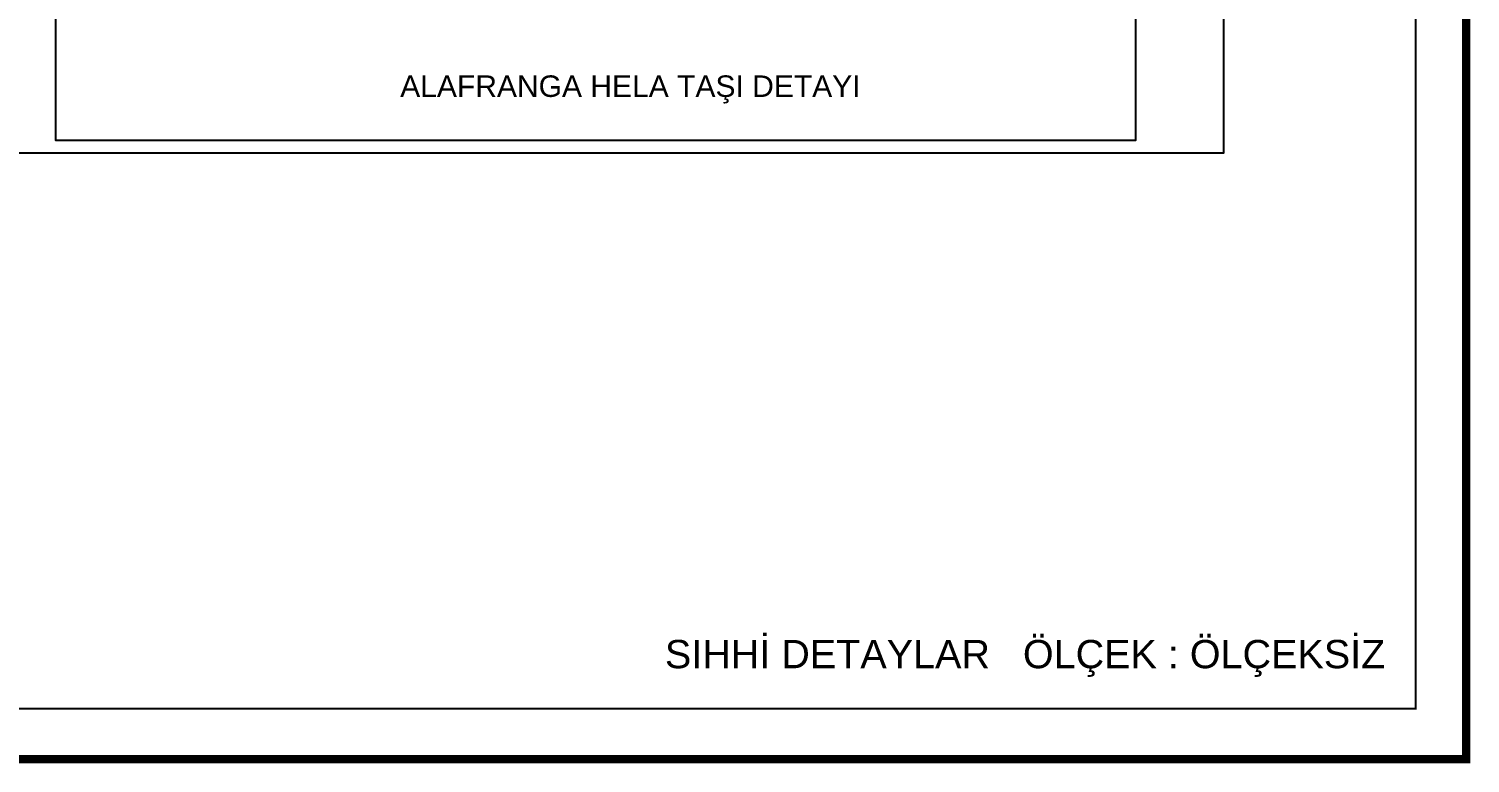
# Model space of a CAD drawing. Header units: centimetres. Extents: x -3962 to 30527, y -2 to 2802.
# Drawn here: x 27947 to 28661, y -2 to 362 of the extents above; entities that cross this region are included whole.
import ezdxf
from ezdxf.enums import TextEntityAlignment as Align

# ---------------------------------------------------------------- set-up
doc = ezdxf.new("R2010")
doc.units = ezdxf.units.CM
for name, color, linetype in [('MEP-DETAYLAR', 111, 'CONTINUOUS'), ('MTY-CİHAZ', 135, 'CONTINUOUS'), ('ROTAS-PAFTA', 7, 'CONTINUOUS'), ('ROTAS-VANA', 1, 'CONTINUOUS')]:
    doc.layers.add(name, color=color, linetype=linetype)
doc.layers.add('Renkli Tarama', color=7, linetype='CONTINUOUS', lineweight=0)
doc.styles.add('ROTAS', font='arial.ttf')
doc.styles.add('ÇAP', font='arial.ttf')

# ---------------------------------------------------------------- blocks, each defined once
blk = doc.blocks.new('SIHHİ DETAYLAR')
at = {"layer": 'MTY-CİHAZ'}
for points in [[(784.35, 1500), (1998.61, 1500), (1998.61, 0), (784.35, 0)], [(1420.75, 629.47), (1954.98, 629.47), (1954.98, 6.15), (1420.75, 6.15)]]:
    blk.add_lwpolyline(points, close=True, dxfattribs=at)
at = {"layer": 'MEP-DETAYLAR', "color": 41, "style": 'ÇAP'}
blk.add_text('ALAFRANGA HELA TAŞI DETAYI', height=10.6325, rotation=359.99994, dxfattribs=at).set_placement((1591.19, 27.8))
blk = doc.blocks.new('MTY-SIHHİ DETAYLAR')
at = {"layer": 'Renkli Tarama'}
blk.add_blockref('SIHHİ DETAYLAR', (257713.28, -444848.48), dxfattribs=at)

msp = doc.modelspace()

# ---------------------------------------------------------------- linework, layer by layer
at = {"layer": 'ROTAS-PAFTA'}
for points, const_width in [([(26460, 0), (28658.61, 0), (28658.61, 2800), (26460, 2800)], 4), ([(26485, 25), (28633.61, 25), (28633.61, 2775), (26485, 2775)], 1)]:
    msp.add_lwpolyline(points, close=True, dxfattribs=dict(at, const_width=const_width))

# ---------------------------------------------------------------- block references
at = {"layer": 'ROTAS-VANA'}
msp.add_blockref('MTY-SIHHİ DETAYLAR', (-231173.28, 445148.48), dxfattribs=at)

# ---------------------------------------------------------------- texts
at = {"layer": 'ROTAS-PAFTA', "style": 'ROTAS'}
msp.add_text('SIHHİ DETAYLAR   ÖLÇEK : ÖLÇEKSİZ', height=14, dxfattribs=at).set_placement((28618.61, 45), align=Align.RIGHT)

doc.saveas('drawing.dxf')
